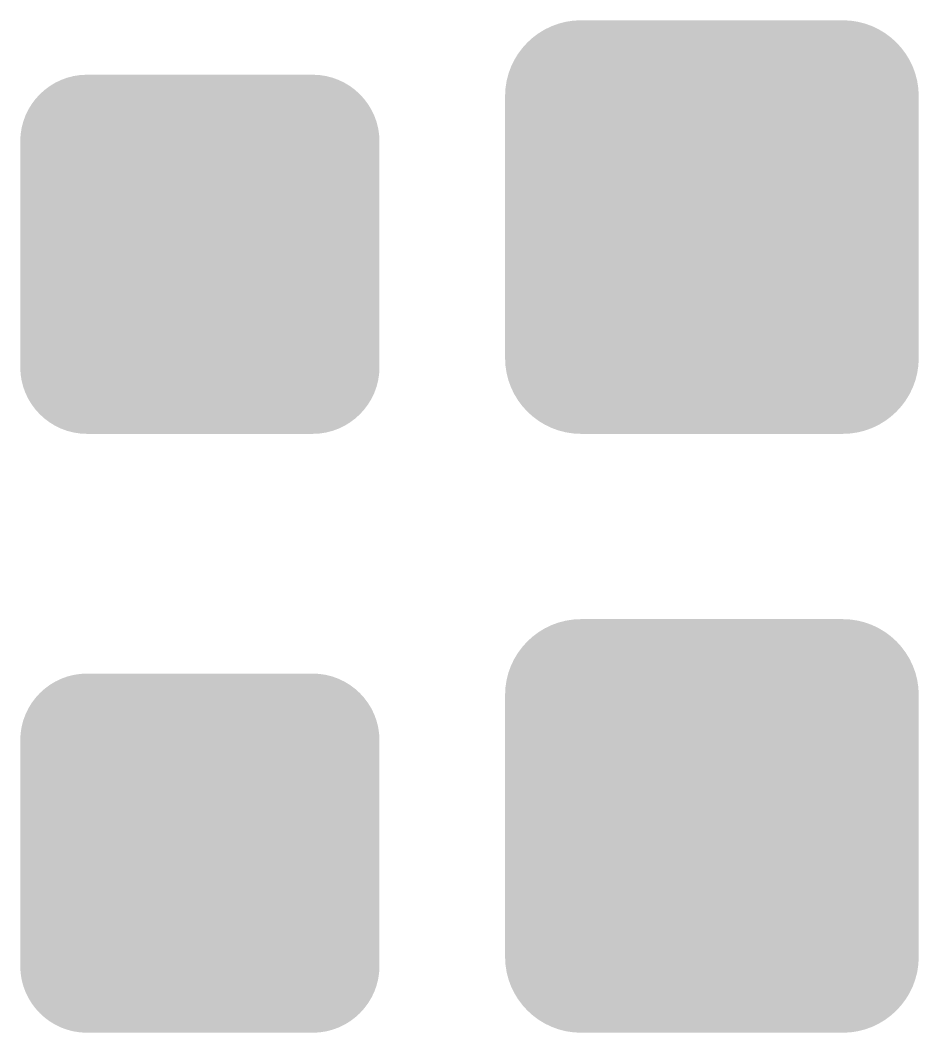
# Model space of a CAD drawing. Header units: millimetres. Extents: x 5277 to 6029, y 2052 to 2709.
# Drawn here: x 5805 to 5821.5, y 2590.63 to 2609.23 of the extents above; entities that cross this region are included whole.
import ezdxf

# ---------------------------------------------------------------- set-up
doc = ezdxf.new("R2010")
doc.units = ezdxf.units.MM
doc.layers.add('PublicTransportService', color=7, linetype='CONTINUOUS', true_color=0x000000)

# ---------------------------------------------------------------- blocks, each defined once
blk = doc.blocks.new('602030803_план_мз')
at = {"layer": 'PublicTransportService', "linetype": 'Continuous'}
h = blk.add_hatch(color=256, dxfattribs=at)
edge = h.paths.add_edge_path()
edge.add_spline(control_points=[(0, 0), (0, 0.675), (0.55, 1.225), (1.225, 1.225)], knot_values=[-1, -1, -1, -1, 0, 0, 0, 0], degree=3, periodic=0)
edge.add_line((1.225, 1.225), (5.372, 1.225))
edge.add_spline(control_points=[(5.372, 1.225), (6.047, 1.225), (6.598, 0.675), (6.598, 0)], knot_values=[-1, -1, -1, -1, 0, 0, 0, 0], degree=3, periodic=0)
edge.add_line((6.598, 0), (6.598, -4.147))
edge.add_spline(control_points=[(6.598, -4.147), (6.598, -4.822), (6.047, -5.372), (5.372, -5.372)], knot_values=[-1, -1, -1, -1, 0, 0, 0, 0], degree=3, periodic=0)
edge.add_line((5.372, -5.372), (1.225, -5.372))
edge.add_spline(control_points=[(1.225, -5.372), (0.55, -5.372), (0, -4.822), (0, -4.147)], knot_values=[-1, -1, -1, -1, 0, 0, 0, 0], degree=3, periodic=0)
edge.add_line((0, -4.147), (0, 0))
edge = h.paths.add_edge_path(flags=16)
edge.add_spline(control_points=[(0.313, -4.147), (0.313, -4.652), (0.72, -5.059), (1.225, -5.059)], knot_values=[-1, -1, -1, -1, 0, 0, 0, 0], degree=3, periodic=0)
edge.add_line((1.225, -5.059), (5.372, -5.059))
edge.add_spline(control_points=[(5.372, -5.059), (5.878, -5.059), (6.285, -4.652), (6.285, -4.147)], knot_values=[-1, -1, -1, -1, 0, 0, 0, 0], degree=3, periodic=0)
edge.add_line((6.285, -4.147), (6.285, 0))
edge.add_spline(control_points=[(6.285, 0), (6.285, 0.505), (5.878, 0.912), (5.372, 0.912)], knot_values=[-1, -1, -1, -1, 0, 0, 0, 0], degree=3, periodic=0)
edge.add_line((5.372, 0.912), (1.225, 0.912))
edge.add_spline(control_points=[(1.225, 0.912), (0.72, 0.912), (0.313, 0.505), (0.313, 0)], knot_values=[-1, -1, -1, -1, 0, 0, 0, 0], degree=3, periodic=0)
edge.add_line((0.313, 0), (0.313, -4.147))
at = {"layer": 'PublicTransportService', "linetype": 'Continuous', "true_color": 0xff0000}
h = blk.add_hatch(color=1, dxfattribs=at)
edge = h.paths.add_edge_path()
edge.add_line((0.313, 0), (0.313, -4.147))
edge.add_spline(control_points=[(0.313, -4.147), (0.313, -4.652), (0.72, -5.059), (1.225, -5.059)], knot_values=[-1, -1, -1, -1, 0, 0, 0, 0], degree=3, periodic=0)
edge.add_line((1.225, -5.059), (5.372, -5.059))
edge.add_spline(control_points=[(5.372, -5.059), (5.878, -5.059), (6.285, -4.652), (6.285, -4.147)], knot_values=[-1, -1, -1, -1, 0, 0, 0, 0], degree=3, periodic=0)
edge.add_line((6.285, -4.147), (6.285, 0))
edge.add_spline(control_points=[(6.285, 0), (6.285, 0.505), (5.878, 0.912), (5.372, 0.912)], knot_values=[-1, -1, -1, -1, 0, 0, 0, 0], degree=3, periodic=0)
edge.add_line((5.372, 0.912), (1.225, 0.912))
edge.add_spline(control_points=[(1.225, 0.912), (0.72, 0.912), (0.313, 0.505), (0.313, 0)], knot_values=[-1, -1, -1, -1, 0, 0, 0, 0], degree=3, periodic=0)
at = {"layer": 'PublicTransportService', "linetype": 'Continuous'}
h = blk.add_hatch(color=256, dxfattribs=at)
h.paths.add_polyline_path([(4.032, 0.633), (4.04, 0.633), (4.052, 0.633), (4.073, 0.625), (4.081, 0.617), (4.085, 0.613), (4.089, 0.592), (4.089, 0.576), (4.089, 0.568), (4.081, 0.552), (4.073, 0.544), (2.991, -0.481), (3.04, -0.477), (3.194, -0.473), (3.3, -0.473), (3.389, -0.473), (3.634, -0.481), (3.788, -0.49), (4.959, 0.617), (4.968, 0.625), (4.988, 0.633), (5, 0.633), (5.012, 0.633), (5.033, 0.625), (5.041, 0.617), (5.045, 0.613), (5.049, 0.592), (5.049, 0.576), (5.049, 0.568), (5.041, 0.552), (5.033, 0.544), (3.918, -0.506), (4.036, -0.547), (4.187, -0.599), (4.219, -0.612), (4.24, -0.62), (4.29, -0.642), (4.321, -0.656), (4.351, -0.671), (4.39, -0.689), (4.398, -0.693), (4.597, -0.786), (4.915, -0.986), (5.033, -1.092), (5.033, -2.523), (5.025, -2.523), (5.025, -4.215), (4.707, -4.215), (4.707, -4.728), (4.219, -4.728), (4.219, -4.215), (2.373, -4.215), (2.373, -4.728), (1.885, -4.728), (1.885, -4.215), (1.567, -4.215), (1.567, -3.06), (1.567, -1.905), (1.567, -1.498), (1.567, -1.092), (1.685, -0.986), (2.003, -0.786), (2.202, -0.693), (2.21, -0.689), (2.249, -0.671), (2.279, -0.656), (2.31, -0.642), (2.36, -0.62), (2.381, -0.612), (2.438, -0.587), (2.6, -0.53), (2.706, -0.498), (2.714, -0.498), (2.743, -0.496), (2.763, -0.494), (2.783, -0.492), (2.816, -0.49), (2.828, -0.49), (4, 0.617), (4.008, 0.625), (4.024, 0.633)])
h.paths.add_polyline_path([(2.007, -1.336), (1.962, -1.336), (1.917, -1.38), (1.917, -1.425), (1.917, -2.483), (1.917, -2.527), (1.962, -2.572), (2.007, -2.572), (4.593, -2.572), (4.638, -2.572), (4.683, -2.527), (4.683, -2.483), (4.683, -1.425), (4.683, -1.38), (4.638, -1.336), (4.593, -1.336)], flags=16)
h.paths.add_polyline_path([(2.543, -0.864), (2.527, -0.864), (2.511, -0.88), (2.511, -0.896), (2.511, -1.067), (2.511, -1.083), (2.527, -1.1), (2.543, -1.1), (4.048, -1.1), (4.065, -1.1), (4.081, -1.083), (4.081, -1.067), (4.081, -0.896), (4.081, -0.88), (4.065, -0.864), (4.048, -0.864)], flags=16)
h.paths.add_polyline_path([(2.263, -3.292), (2.236, -3.266), (2.169, -3.239), (2.129, -3.239), (2.088, -3.239), (2.021, -3.266), (1.994, -3.292), (1.968, -3.318), (1.942, -3.386), (1.942, -3.426), (1.942, -3.467), (1.968, -3.534), (1.994, -3.56), (2.021, -3.587), (2.088, -3.613), (2.129, -3.613), (2.169, -3.613), (2.236, -3.587), (2.263, -3.56), (2.289, -3.534), (2.316, -3.467), (2.316, -3.426), (2.316, -3.386), (2.289, -3.318)], flags=16)
h.paths.add_polyline_path([(4.597, -3.292), (4.571, -3.266), (4.504, -3.239), (4.463, -3.239), (4.423, -3.239), (4.355, -3.266), (4.329, -3.292), (4.303, -3.318), (4.276, -3.386), (4.276, -3.426), (4.276, -3.467), (4.303, -3.534), (4.329, -3.56), (4.355, -3.587), (4.423, -3.613), (4.463, -3.613), (4.504, -3.613), (4.571, -3.587), (4.597, -3.56), (4.624, -3.534), (4.65, -3.467), (4.65, -3.426), (4.65, -3.386), (4.624, -3.318)], flags=16)
blk = doc.blocks.new('602030803_план_рз')
at = {"layer": 'PublicTransportService', "linetype": 'Continuous'}
h = blk.add_hatch(color=256, dxfattribs=at)
edge = h.paths.add_edge_path()
edge.add_spline(control_points=[(-0.095, -0.169), (-0.095, 0.599), (0.531, 1.225), (1.3, 1.225)], knot_values=[-1, -1, -1, -1, 0, 0, 0, 0], degree=3, periodic=0)
edge.add_line((1.3, 1.225), (6.108, 1.225))
edge.add_spline(control_points=[(6.108, 1.225), (6.877, 1.225), (7.503, 0.599), (7.503, -0.169)], knot_values=[-1, -1, -1, -1, 0, 0, 0, 0], degree=3, periodic=0)
edge.add_line((7.503, -0.169), (7.503, -4.978))
edge.add_spline(control_points=[(7.503, -4.978), (7.503, -5.747), (6.877, -6.372), (6.108, -6.372)], knot_values=[-1, -1, -1, -1, 0, 0, 0, 0], degree=3, periodic=0)
edge.add_line((6.108, -6.372), (1.3, -6.372))
edge.add_spline(control_points=[(1.3, -6.372), (0.531, -6.372), (-0.095, -5.747), (-0.095, -4.978)], knot_values=[-1, -1, -1, -1, 0, 0, 0, 0], degree=3, periodic=0)
edge.add_line((-0.095, -4.978), (-0.095, -0.169))
edge = h.paths.add_edge_path(flags=16)
edge.add_spline(control_points=[(0.218, -4.978), (0.218, -5.577), (0.701, -6.059), (1.3, -6.059)], knot_values=[-1, -1, -1, -1, 0, 0, 0, 0], degree=3, periodic=0)
edge.add_line((1.3, -6.059), (6.108, -6.059))
edge.add_spline(control_points=[(6.108, -6.059), (6.707, -6.059), (7.19, -5.577), (7.19, -4.978)], knot_values=[-1, -1, -1, -1, 0, 0, 0, 0], degree=3, periodic=0)
edge.add_line((7.19, -4.978), (7.19, -0.169))
edge.add_spline(control_points=[(7.19, -0.169), (7.19, 0.43), (6.707, 0.912), (6.108, 0.912)], knot_values=[-1, -1, -1, -1, 0, 0, 0, 0], degree=3, periodic=0)
edge.add_line((6.108, 0.912), (1.3, 0.912))
edge.add_spline(control_points=[(1.3, 0.912), (0.701, 0.912), (0.218, 0.43), (0.218, -0.169)], knot_values=[-1, -1, -1, -1, 0, 0, 0, 0], degree=3, periodic=0)
edge.add_line((0.218, -0.169), (0.218, -4.978))
at = {"layer": 'PublicTransportService', "linetype": 'Continuous', "true_color": 0xff0000}
h = blk.add_hatch(color=1, dxfattribs=at)
edge = h.paths.add_edge_path()
edge.add_spline(control_points=[(0.218, -4.978), (0.218, -5.577), (0.701, -6.059), (1.3, -6.059)], knot_values=[-1, -1, -1, -1, 0, 0, 0, 0], degree=3, periodic=0)
edge.add_line((1.3, -6.059), (6.108, -6.059))
edge.add_spline(control_points=[(6.108, -6.059), (6.707, -6.059), (7.19, -5.577), (7.19, -4.978)], knot_values=[-1, -1, -1, -1, 0, 0, 0, 0], degree=3, periodic=0)
edge.add_line((7.19, -4.978), (7.19, -0.169))
edge.add_spline(control_points=[(7.19, -0.169), (7.19, 0.43), (6.707, 0.912), (6.108, 0.912)], knot_values=[-1, -1, -1, -1, 0, 0, 0, 0], degree=3, periodic=0)
edge.add_line((6.108, 0.912), (1.3, 0.912))
edge.add_spline(control_points=[(1.3, 0.912), (0.701, 0.912), (0.218, 0.43), (0.218, -0.169)], knot_values=[-1, -1, -1, -1, 0, 0, 0, 0], degree=3, periodic=0)
edge.add_line((0.218, -0.169), (0.218, -4.978))
at = {"layer": 'PublicTransportService', "linetype": 'Continuous'}
h = blk.add_hatch(color=256, dxfattribs=at)
edge = h.paths.add_edge_path()
edge.add_line((0.426, -0.513), (0.426, -4.634))
edge.add_spline(control_points=[(0.426, -4.634), (0.426, -5.305), (0.973, -5.852), (1.644, -5.852)], knot_values=[0, 0, 0, 0, 1, 1, 1, 1], degree=3, periodic=0)
edge.add_line((1.644, -5.852), (5.765, -5.852))
edge.add_spline(control_points=[(5.765, -5.852), (6.435, -5.852), (6.983, -5.305), (6.983, -4.634)], knot_values=[0, 0, 0, 0, 1, 1, 1, 1], degree=3, periodic=0)
edge.add_line((6.983, -4.634), (6.983, -0.513))
edge.add_spline(control_points=[(6.983, -0.513), (6.983, 0.158), (6.435, 0.705), (5.765, 0.705)], knot_values=[0, 0, 0, 0, 1, 1, 1, 1], degree=3, periodic=0)
edge.add_line((5.765, 0.705), (1.644, 0.705))
edge.add_spline(control_points=[(1.644, 0.705), (0.973, 0.705), (0.426, 0.158), (0.426, -0.513)], knot_values=[0, 0, 0, 0, 1, 1, 1, 1], degree=3, periodic=0)
edge = h.paths.add_edge_path(flags=16)
edge.add_spline(control_points=[(0.737, -4.634), (0.737, -5.136), (1.142, -5.541), (1.644, -5.541)], knot_values=[-1, -1, -1, -1, 0, 0, 0, 0], degree=3, periodic=0)
edge.add_line((1.644, -5.541), (5.765, -5.541))
edge.add_spline(control_points=[(5.765, -5.541), (6.267, -5.541), (6.671, -5.136), (6.671, -4.634)], knot_values=[-1, -1, -1, -1, 0, 0, 0, 0], degree=3, periodic=0)
edge.add_line((6.671, -4.634), (6.671, -0.513))
edge.add_spline(control_points=[(6.671, -0.513), (6.671, -0.011), (6.267, 0.394), (5.765, 0.394)], knot_values=[-1, -1, -1, -1, 0, 0, 0, 0], degree=3, periodic=0)
edge.add_line((5.765, 0.394), (1.644, 0.394))
edge.add_spline(control_points=[(1.644, 0.394), (1.142, 0.394), (0.737, -0.011), (0.737, -0.513)], knot_values=[-1, -1, -1, -1, 0, 0, 0, 0], degree=3, periodic=0)
edge.add_line((0.737, -0.513), (0.737, -4.634))
h = blk.add_hatch(color=256, dxfattribs=at)
h.paths.add_polyline_path([(4.419, 0.12), (4.427, 0.12), (4.439, 0.12), (4.459, 0.112), (4.468, 0.104), (4.472, 0.1), (4.476, 0.079), (4.476, 0.063), (4.476, 0.055), (4.468, 0.039), (4.459, 0.031), (3.378, -0.994), (3.426, -0.99), (3.581, -0.986), (3.687, -0.986), (3.776, -0.986), (4.02, -0.994), (4.175, -1.003), (5.346, 0.104), (5.354, 0.112), (5.375, 0.12), (5.387, 0.12), (5.399, 0.12), (5.419, 0.112), (5.427, 0.104), (5.432, 0.1), (5.436, 0.079), (5.436, 0.063), (5.436, 0.055), (5.427, 0.039), (5.419, 0.031), (4.305, -1.019), (4.423, -1.059), (4.573, -1.112), (4.606, -1.125), (4.626, -1.133), (4.677, -1.155), (4.708, -1.169), (4.738, -1.184), (4.777, -1.202), (4.785, -1.206), (4.984, -1.299), (5.301, -1.499), (5.419, -1.605), (5.419, -3.036), (5.411, -3.036), (5.411, -4.728), (5.094, -4.728), (5.094, -5.241), (4.606, -5.241), (4.606, -4.728), (2.759, -4.728), (2.759, -5.241), (2.271, -5.241), (2.271, -4.728), (1.954, -4.728), (1.954, -3.573), (1.954, -2.418), (1.954, -2.011), (1.954, -1.605), (2.072, -1.499), (2.389, -1.299), (2.588, -1.206), (2.597, -1.202), (2.635, -1.184), (2.666, -1.169), (2.696, -1.155), (2.747, -1.133), (2.767, -1.125), (2.824, -1.1), (2.987, -1.043), (3.093, -1.011), (3.101, -1.011), (3.129, -1.009), (3.15, -1.007), (3.17, -1.005), (3.203, -1.003), (3.215, -1.003), (4.386, 0.104), (4.394, 0.112), (4.411, 0.12)])
h.paths.add_polyline_path([(2.393, -1.849), (2.348, -1.849), (2.304, -1.893), (2.304, -1.938), (2.304, -2.996), (2.304, -3.04), (2.348, -3.085), (2.393, -3.085), (4.98, -3.085), (5.025, -3.085), (5.07, -3.04), (5.07, -2.996), (5.07, -1.938), (5.07, -1.893), (5.025, -1.849), (4.98, -1.849)], flags=16)
h.paths.add_polyline_path([(2.93, -1.377), (2.914, -1.377), (2.898, -1.393), (2.898, -1.409), (2.898, -1.58), (2.898, -1.596), (2.914, -1.613), (2.93, -1.613), (4.435, -1.613), (4.451, -1.613), (4.468, -1.596), (4.468, -1.58), (4.468, -1.409), (4.468, -1.393), (4.451, -1.377), (4.435, -1.377)], flags=16)
h.paths.add_polyline_path([(2.649, -3.805), (2.623, -3.779), (2.556, -3.752), (2.515, -3.752), (2.475, -3.752), (2.407, -3.779), (2.381, -3.805), (2.355, -3.831), (2.328, -3.898), (2.328, -3.939), (2.328, -3.98), (2.355, -4.047), (2.381, -4.073), (2.407, -4.1), (2.475, -4.126), (2.515, -4.126), (2.556, -4.126), (2.623, -4.1), (2.649, -4.073), (2.676, -4.047), (2.702, -3.98), (2.702, -3.939), (2.702, -3.898), (2.676, -3.831)], flags=16)
h.paths.add_polyline_path([(4.984, -3.805), (4.958, -3.779), (4.891, -3.752), (4.85, -3.752), (4.809, -3.752), (4.742, -3.779), (4.716, -3.805), (4.689, -3.831), (4.663, -3.898), (4.663, -3.939), (4.663, -3.98), (4.689, -4.047), (4.716, -4.073), (4.742, -4.1), (4.809, -4.126), (4.85, -4.126), (4.891, -4.126), (4.958, -4.1), (4.984, -4.073), (5.011, -4.047), (5.037, -3.98), (5.037, -3.939), (5.037, -3.898), (5.011, -3.831)], flags=16)
blk = doc.blocks.new('602030803_рек_мз')
at = {"layer": 'PublicTransportService', "linetype": 'Continuous'}
h = blk.add_hatch(color=256, dxfattribs=at)
edge = h.paths.add_edge_path()
edge.add_spline(control_points=[(0, 0), (0, 0.675), (0.55, 1.225), (1.225, 1.225)], knot_values=[-1, -1, -1, -1, 0, 0, 0, 0], degree=3, periodic=0)
edge.add_line((1.225, 1.225), (5.372, 1.225))
edge.add_spline(control_points=[(5.372, 1.225), (6.047, 1.225), (6.598, 0.675), (6.598, 0)], knot_values=[-1, -1, -1, -1, 0, 0, 0, 0], degree=3, periodic=0)
edge.add_line((6.598, 0), (6.598, -4.147))
edge.add_spline(control_points=[(6.598, -4.147), (6.598, -4.822), (6.047, -5.372), (5.372, -5.372)], knot_values=[-1, -1, -1, -1, 0, 0, 0, 0], degree=3, periodic=0)
edge.add_line((5.372, -5.372), (1.225, -5.372))
edge.add_spline(control_points=[(1.225, -5.372), (0.55, -5.372), (0, -4.822), (0, -4.147)], knot_values=[-1, -1, -1, -1, 0, 0, 0, 0], degree=3, periodic=0)
edge.add_line((0, -4.147), (0, 0))
edge = h.paths.add_edge_path(flags=16)
edge.add_spline(control_points=[(0.313, -4.147), (0.313, -4.652), (0.72, -5.059), (1.225, -5.059)], knot_values=[-1, -1, -1, -1, 0, 0, 0, 0], degree=3, periodic=0)
edge.add_line((1.225, -5.059), (5.372, -5.059))
edge.add_spline(control_points=[(5.372, -5.059), (5.878, -5.059), (6.285, -4.652), (6.285, -4.147)], knot_values=[-1, -1, -1, -1, 0, 0, 0, 0], degree=3, periodic=0)
edge.add_line((6.285, -4.147), (6.285, 0))
edge.add_spline(control_points=[(6.285, 0), (6.285, 0.505), (5.878, 0.912), (5.372, 0.912)], knot_values=[-1, -1, -1, -1, 0, 0, 0, 0], degree=3, periodic=0)
edge.add_line((5.372, 0.912), (1.225, 0.912))
edge.add_spline(control_points=[(1.225, 0.912), (0.72, 0.912), (0.313, 0.505), (0.313, 0)], knot_values=[-1, -1, -1, -1, 0, 0, 0, 0], degree=3, periodic=0)
edge.add_line((0.313, 0), (0.313, -4.147))
at = {"layer": 'PublicTransportService', "linetype": 'Continuous', "true_color": 0xffff00}
h = blk.add_hatch(color=2, dxfattribs=at)
edge = h.paths.add_edge_path()
edge.add_line((0.313, 0), (0.313, -4.147))
edge.add_spline(control_points=[(0.313, -4.147), (0.313, -4.652), (0.72, -5.059), (1.225, -5.059)], knot_values=[-1, -1, -1, -1, 0, 0, 0, 0], degree=3, periodic=0)
edge.add_line((1.225, -5.059), (5.372, -5.059))
edge.add_spline(control_points=[(5.372, -5.059), (5.878, -5.059), (6.285, -4.652), (6.285, -4.147)], knot_values=[-1, -1, -1, -1, 0, 0, 0, 0], degree=3, periodic=0)
edge.add_line((6.285, -4.147), (6.285, 0))
edge.add_spline(control_points=[(6.285, 0), (6.285, 0.505), (5.878, 0.912), (5.372, 0.912)], knot_values=[-1, -1, -1, -1, 0, 0, 0, 0], degree=3, periodic=0)
edge.add_line((5.372, 0.912), (1.225, 0.912))
edge.add_spline(control_points=[(1.225, 0.912), (0.72, 0.912), (0.313, 0.505), (0.313, 0)], knot_values=[-1, -1, -1, -1, 0, 0, 0, 0], degree=3, periodic=0)
at = {"layer": 'PublicTransportService', "linetype": 'Continuous'}
h = blk.add_hatch(color=256, dxfattribs=at)
h.paths.add_polyline_path([(4.032, 0.633), (4.04, 0.633), (4.052, 0.633), (4.073, 0.625), (4.081, 0.617), (4.085, 0.613), (4.089, 0.592), (4.089, 0.576), (4.089, 0.568), (4.081, 0.552), (4.073, 0.544), (2.991, -0.481), (3.04, -0.477), (3.194, -0.473), (3.3, -0.473), (3.389, -0.473), (3.634, -0.481), (3.788, -0.49), (4.959, 0.617), (4.968, 0.625), (4.988, 0.633), (5, 0.633), (5.012, 0.633), (5.033, 0.625), (5.041, 0.617), (5.045, 0.613), (5.049, 0.592), (5.049, 0.576), (5.049, 0.568), (5.041, 0.552), (5.033, 0.544), (3.918, -0.506), (4.036, -0.547), (4.187, -0.599), (4.219, -0.612), (4.24, -0.62), (4.29, -0.642), (4.321, -0.656), (4.351, -0.671), (4.39, -0.689), (4.398, -0.693), (4.597, -0.786), (4.915, -0.986), (5.033, -1.092), (5.033, -2.523), (5.025, -2.523), (5.025, -4.215), (4.707, -4.215), (4.707, -4.728), (4.219, -4.728), (4.219, -4.215), (2.373, -4.215), (2.373, -4.728), (1.885, -4.728), (1.885, -4.215), (1.567, -4.215), (1.567, -3.06), (1.567, -1.905), (1.567, -1.498), (1.567, -1.092), (1.685, -0.986), (2.003, -0.786), (2.202, -0.693), (2.21, -0.689), (2.249, -0.671), (2.279, -0.656), (2.31, -0.642), (2.36, -0.62), (2.381, -0.612), (2.438, -0.587), (2.6, -0.53), (2.706, -0.498), (2.714, -0.498), (2.743, -0.496), (2.763, -0.494), (2.783, -0.492), (2.816, -0.49), (2.828, -0.49), (4, 0.617), (4.008, 0.625), (4.024, 0.633)])
h.paths.add_polyline_path([(2.007, -1.336), (1.962, -1.336), (1.917, -1.38), (1.917, -1.425), (1.917, -2.483), (1.917, -2.527), (1.962, -2.572), (2.007, -2.572), (4.593, -2.572), (4.638, -2.572), (4.683, -2.527), (4.683, -2.483), (4.683, -1.425), (4.683, -1.38), (4.638, -1.336), (4.593, -1.336)], flags=16)
h.paths.add_polyline_path([(2.543, -0.864), (2.527, -0.864), (2.511, -0.88), (2.511, -0.896), (2.511, -1.067), (2.511, -1.083), (2.527, -1.1), (2.543, -1.1), (4.048, -1.1), (4.065, -1.1), (4.081, -1.083), (4.081, -1.067), (4.081, -0.896), (4.081, -0.88), (4.065, -0.864), (4.048, -0.864)], flags=16)
h.paths.add_polyline_path([(2.263, -3.292), (2.236, -3.266), (2.169, -3.239), (2.129, -3.239), (2.088, -3.239), (2.021, -3.266), (1.994, -3.292), (1.968, -3.318), (1.942, -3.386), (1.942, -3.426), (1.942, -3.467), (1.968, -3.534), (1.994, -3.56), (2.021, -3.587), (2.088, -3.613), (2.129, -3.613), (2.169, -3.613), (2.236, -3.587), (2.263, -3.56), (2.289, -3.534), (2.316, -3.467), (2.316, -3.426), (2.316, -3.386), (2.289, -3.318)], flags=16)
h.paths.add_polyline_path([(4.597, -3.292), (4.571, -3.266), (4.504, -3.239), (4.463, -3.239), (4.423, -3.239), (4.355, -3.266), (4.329, -3.292), (4.303, -3.318), (4.276, -3.386), (4.276, -3.426), (4.276, -3.467), (4.303, -3.534), (4.329, -3.56), (4.355, -3.587), (4.423, -3.613), (4.463, -3.613), (4.504, -3.613), (4.571, -3.587), (4.597, -3.56), (4.624, -3.534), (4.65, -3.467), (4.65, -3.426), (4.65, -3.386), (4.624, -3.318)], flags=16)
blk = doc.blocks.new('602030803_рек_рз')
at = {"layer": 'PublicTransportService', "linetype": 'Continuous'}
h = blk.add_hatch(color=256, dxfattribs=at)
edge = h.paths.add_edge_path()
edge.add_spline(control_points=[(-0.095, -0.169), (-0.095, 0.599), (0.531, 1.225), (1.3, 1.225)], knot_values=[-1, -1, -1, -1, 0, 0, 0, 0], degree=3, periodic=0)
edge.add_line((1.3, 1.225), (6.108, 1.225))
edge.add_spline(control_points=[(6.108, 1.225), (6.877, 1.225), (7.503, 0.599), (7.503, -0.169)], knot_values=[-1, -1, -1, -1, 0, 0, 0, 0], degree=3, periodic=0)
edge.add_line((7.503, -0.169), (7.503, -4.978))
edge.add_spline(control_points=[(7.503, -4.978), (7.503, -5.747), (6.877, -6.372), (6.108, -6.372)], knot_values=[-1, -1, -1, -1, 0, 0, 0, 0], degree=3, periodic=0)
edge.add_line((6.108, -6.372), (1.3, -6.372))
edge.add_spline(control_points=[(1.3, -6.372), (0.531, -6.372), (-0.095, -5.747), (-0.095, -4.978)], knot_values=[-1, -1, -1, -1, 0, 0, 0, 0], degree=3, periodic=0)
edge.add_line((-0.095, -4.978), (-0.095, -0.169))
edge = h.paths.add_edge_path(flags=16)
edge.add_spline(control_points=[(0.218, -4.978), (0.218, -5.577), (0.701, -6.059), (1.3, -6.059)], knot_values=[-1, -1, -1, -1, 0, 0, 0, 0], degree=3, periodic=0)
edge.add_line((1.3, -6.059), (6.108, -6.059))
edge.add_spline(control_points=[(6.108, -6.059), (6.707, -6.059), (7.19, -5.577), (7.19, -4.978)], knot_values=[-1, -1, -1, -1, 0, 0, 0, 0], degree=3, periodic=0)
edge.add_line((7.19, -4.978), (7.19, -0.169))
edge.add_spline(control_points=[(7.19, -0.169), (7.19, 0.43), (6.707, 0.912), (6.108, 0.912)], knot_values=[-1, -1, -1, -1, 0, 0, 0, 0], degree=3, periodic=0)
edge.add_line((6.108, 0.912), (1.3, 0.912))
edge.add_spline(control_points=[(1.3, 0.912), (0.701, 0.912), (0.218, 0.43), (0.218, -0.169)], knot_values=[-1, -1, -1, -1, 0, 0, 0, 0], degree=3, periodic=0)
edge.add_line((0.218, -0.169), (0.218, -4.978))
at = {"layer": 'PublicTransportService', "linetype": 'Continuous', "true_color": 0xffff00}
h = blk.add_hatch(color=2, dxfattribs=at)
edge = h.paths.add_edge_path()
edge.add_spline(control_points=[(0.218, -4.978), (0.218, -5.577), (0.701, -6.059), (1.3, -6.059)], knot_values=[-1, -1, -1, -1, 0, 0, 0, 0], degree=3, periodic=0)
edge.add_line((1.3, -6.059), (6.108, -6.059))
edge.add_spline(control_points=[(6.108, -6.059), (6.707, -6.059), (7.19, -5.577), (7.19, -4.978)], knot_values=[-1, -1, -1, -1, 0, 0, 0, 0], degree=3, periodic=0)
edge.add_line((7.19, -4.978), (7.19, -0.169))
edge.add_spline(control_points=[(7.19, -0.169), (7.19, 0.43), (6.707, 0.912), (6.108, 0.912)], knot_values=[-1, -1, -1, -1, 0, 0, 0, 0], degree=3, periodic=0)
edge.add_line((6.108, 0.912), (1.3, 0.912))
edge.add_spline(control_points=[(1.3, 0.912), (0.701, 0.912), (0.218, 0.43), (0.218, -0.169)], knot_values=[-1, -1, -1, -1, 0, 0, 0, 0], degree=3, periodic=0)
edge.add_line((0.218, -0.169), (0.218, -4.978))
at = {"layer": 'PublicTransportService', "linetype": 'Continuous'}
h = blk.add_hatch(color=256, dxfattribs=at)
edge = h.paths.add_edge_path()
edge.add_line((0.426, -0.513), (0.426, -4.634))
edge.add_spline(control_points=[(0.426, -4.634), (0.426, -5.305), (0.973, -5.852), (1.644, -5.852)], knot_values=[0, 0, 0, 0, 1, 1, 1, 1], degree=3, periodic=0)
edge.add_line((1.644, -5.852), (5.765, -5.852))
edge.add_spline(control_points=[(5.765, -5.852), (6.435, -5.852), (6.983, -5.305), (6.983, -4.634)], knot_values=[0, 0, 0, 0, 1, 1, 1, 1], degree=3, periodic=0)
edge.add_line((6.983, -4.634), (6.983, -0.513))
edge.add_spline(control_points=[(6.983, -0.513), (6.983, 0.158), (6.435, 0.705), (5.765, 0.705)], knot_values=[0, 0, 0, 0, 1, 1, 1, 1], degree=3, periodic=0)
edge.add_line((5.765, 0.705), (1.644, 0.705))
edge.add_spline(control_points=[(1.644, 0.705), (0.973, 0.705), (0.426, 0.158), (0.426, -0.513)], knot_values=[0, 0, 0, 0, 1, 1, 1, 1], degree=3, periodic=0)
edge = h.paths.add_edge_path(flags=16)
edge.add_spline(control_points=[(0.737, -4.634), (0.737, -5.136), (1.142, -5.541), (1.644, -5.541)], knot_values=[-1, -1, -1, -1, 0, 0, 0, 0], degree=3, periodic=0)
edge.add_line((1.644, -5.541), (5.765, -5.541))
edge.add_spline(control_points=[(5.765, -5.541), (6.267, -5.541), (6.671, -5.136), (6.671, -4.634)], knot_values=[-1, -1, -1, -1, 0, 0, 0, 0], degree=3, periodic=0)
edge.add_line((6.671, -4.634), (6.671, -0.513))
edge.add_spline(control_points=[(6.671, -0.513), (6.671, -0.011), (6.267, 0.394), (5.765, 0.394)], knot_values=[-1, -1, -1, -1, 0, 0, 0, 0], degree=3, periodic=0)
edge.add_line((5.765, 0.394), (1.644, 0.394))
edge.add_spline(control_points=[(1.644, 0.394), (1.142, 0.394), (0.737, -0.011), (0.737, -0.513)], knot_values=[-1, -1, -1, -1, 0, 0, 0, 0], degree=3, periodic=0)
edge.add_line((0.737, -0.513), (0.737, -4.634))
h = blk.add_hatch(color=256, dxfattribs=at)
h.paths.add_polyline_path([(4.419, 0.12), (4.427, 0.12), (4.439, 0.12), (4.459, 0.112), (4.468, 0.104), (4.472, 0.1), (4.476, 0.079), (4.476, 0.063), (4.476, 0.055), (4.468, 0.039), (4.459, 0.031), (3.378, -0.994), (3.426, -0.99), (3.581, -0.986), (3.687, -0.986), (3.776, -0.986), (4.02, -0.994), (4.175, -1.003), (5.346, 0.104), (5.354, 0.112), (5.375, 0.12), (5.387, 0.12), (5.399, 0.12), (5.419, 0.112), (5.427, 0.104), (5.432, 0.1), (5.436, 0.079), (5.436, 0.063), (5.436, 0.055), (5.427, 0.039), (5.419, 0.031), (4.305, -1.019), (4.423, -1.059), (4.573, -1.112), (4.606, -1.125), (4.626, -1.133), (4.677, -1.155), (4.708, -1.169), (4.738, -1.184), (4.777, -1.202), (4.785, -1.206), (4.984, -1.299), (5.301, -1.499), (5.419, -1.605), (5.419, -3.036), (5.411, -3.036), (5.411, -4.728), (5.094, -4.728), (5.094, -5.241), (4.606, -5.241), (4.606, -4.728), (2.759, -4.728), (2.759, -5.241), (2.271, -5.241), (2.271, -4.728), (1.954, -4.728), (1.954, -3.573), (1.954, -2.418), (1.954, -2.011), (1.954, -1.605), (2.072, -1.499), (2.389, -1.299), (2.588, -1.206), (2.597, -1.202), (2.635, -1.184), (2.666, -1.169), (2.696, -1.155), (2.747, -1.133), (2.767, -1.125), (2.824, -1.1), (2.987, -1.043), (3.093, -1.011), (3.101, -1.011), (3.129, -1.009), (3.15, -1.007), (3.17, -1.005), (3.203, -1.003), (3.215, -1.003), (4.386, 0.104), (4.394, 0.112), (4.411, 0.12)])
h.paths.add_polyline_path([(2.393, -1.849), (2.348, -1.849), (2.304, -1.893), (2.304, -1.938), (2.304, -2.996), (2.304, -3.04), (2.348, -3.085), (2.393, -3.085), (4.98, -3.085), (5.025, -3.085), (5.07, -3.04), (5.07, -2.996), (5.07, -1.938), (5.07, -1.893), (5.025, -1.849), (4.98, -1.849)], flags=16)
h.paths.add_polyline_path([(2.93, -1.377), (2.914, -1.377), (2.898, -1.393), (2.898, -1.409), (2.898, -1.58), (2.898, -1.596), (2.914, -1.613), (2.93, -1.613), (4.435, -1.613), (4.451, -1.613), (4.468, -1.596), (4.468, -1.58), (4.468, -1.409), (4.468, -1.393), (4.451, -1.377), (4.435, -1.377)], flags=16)
h.paths.add_polyline_path([(2.649, -3.805), (2.623, -3.779), (2.556, -3.752), (2.515, -3.752), (2.475, -3.752), (2.407, -3.779), (2.381, -3.805), (2.355, -3.831), (2.328, -3.898), (2.328, -3.939), (2.328, -3.98), (2.355, -4.047), (2.381, -4.073), (2.407, -4.1), (2.475, -4.126), (2.515, -4.126), (2.556, -4.126), (2.623, -4.1), (2.649, -4.073), (2.676, -4.047), (2.702, -3.98), (2.702, -3.939), (2.702, -3.898), (2.676, -3.831)], flags=16)
h.paths.add_polyline_path([(4.984, -3.805), (4.958, -3.779), (4.891, -3.752), (4.85, -3.752), (4.809, -3.752), (4.742, -3.779), (4.716, -3.805), (4.689, -3.831), (4.663, -3.898), (4.663, -3.939), (4.663, -3.98), (4.689, -4.047), (4.716, -4.073), (4.742, -4.1), (4.809, -4.126), (4.85, -4.126), (4.891, -4.126), (4.958, -4.1), (4.984, -4.073), (5.011, -4.047), (5.037, -3.98), (5.037, -3.939), (5.037, -3.898), (5.011, -3.831)], flags=16)

msp = doc.modelspace()

# ---------------------------------------------------------------- block references
at = {"layer": 'PublicTransportService', "linetype": 'Continuous'}
for name, p in [('602030803_план_рз', (5814, 2608)), ('602030803_план_мз', (5805, 2607)), ('602030803_рек_рз', (5814, 2597)), ('602030803_рек_мз', (5805, 2596))]:
    msp.add_blockref(name, p, dxfattribs=at)

doc.saveas('drawing.dxf')
